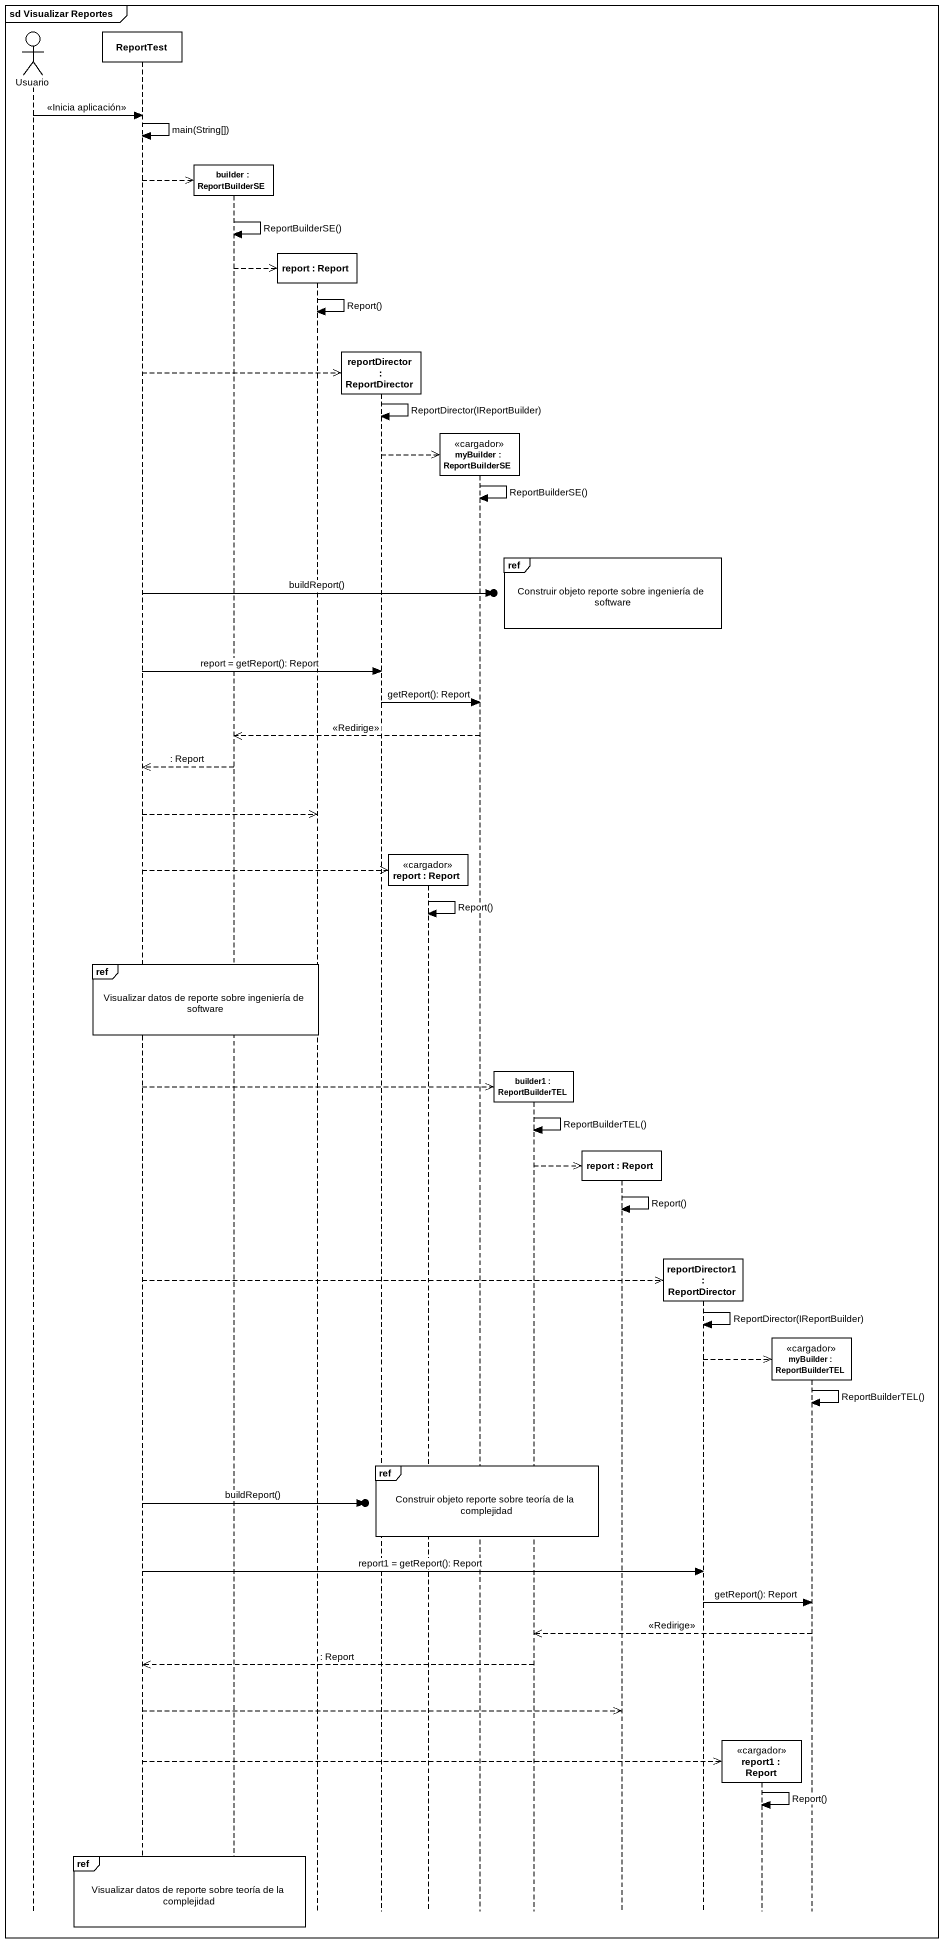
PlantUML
@startuml
mainframe sd Visualizar Reportes
hide footbox
actor Usuario
participant ReportTest
participant "builder : ReportBuilderSE" as builder
participant "report : Report" as report
participant "reportDirector : ReportDirector" as reportDirector
participant "report : Report" as report_2 <<cargador>>
participant "myBuilder : ReportBuilderSE" as myBuilder <<cargador>>
participant "builder1 : ReportBuilderTEL" as builder1
participant "report : Report" as report_3
participant "reportDirector1 : ReportDirector" as reportDirector1
participant "report1 : Report" as report1 <<cargador>>
participant "myBuilder : ReportBuilderTEL" as myBuilder_2 <<cargador>>

Usuario -> ReportTest : <<Inicia aplicación>>
ReportTest -> ReportTest : main(String[])
ReportTest -->> builder **
builder -> builder : ReportBuilderSE()
builder -->> report **
report -> report : Report()
ReportTest -->> reportDirector **
reportDirector -> reportDirector : ReportDirector(IReportBuilder)
reportDirector -->> myBuilder **
myBuilder -> myBuilder : ReportBuilderSE()
ref over builder1, report_3, reportDirector1 : Construir objeto reporte sobre ingeniería de software
ReportTest ->o] : buildReport()
ReportTest -> reportDirector : report = getReport(): Report
reportDirector -> myBuilder : getReport(): Report
myBuilder -->> builder : <<Redirige>>
builder -->> ReportTest : : Report
ReportTest -->> report
ReportTest -->> report_2 **
report_2 -> report_2 : Report()
ref over ReportTest, builder, report : Visualizar datos de reporte sobre ingeniería de software
ReportTest -->> builder1 **
builder1 -> builder1 : ReportBuilderTEL()
builder1 -->> report_3 **
report_3 -> report_3 : Report()
ReportTest -->> reportDirector1 **
reportDirector1 -> reportDirector1 : ReportDirector(IReportBuilder)
reportDirector1 -->> myBuilder_2 **
myBuilder_2 -> myBuilder_2 : ReportBuilderTEL()
ref over reportDirector, report_2, myBuilder, builder1 : Construir objeto reporte sobre teoría de la complejidad
ReportTest ->o] : buildReport()
ReportTest -> reportDirector1 : report1 = getReport(): Report
reportDirector1 -> myBuilder_2 : getReport(): Report
myBuilder_2 -->> builder1 : <<Redirige>>
builder1 -->> ReportTest : : Report
ReportTest -->> report_3
ReportTest -->> report1 **
report1 -> report1 : Report()
ref over ReportTest, builder : Visualizar datos de reporte sobre teoría de la complejidad
@enduml
